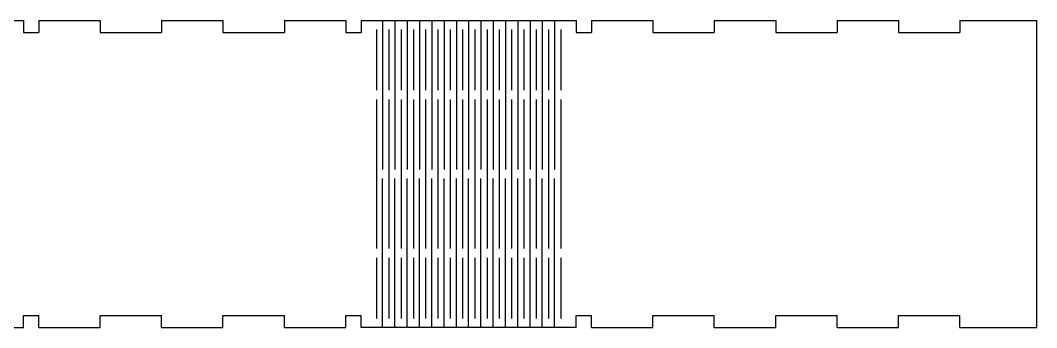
# Model space of a CAD drawing. Header units: metres. Extents: x 300 to 1036, y 0 to 304.
# Drawn here: x 705 to 1036, y 0 to 100 of the extents above; entities that cross this region are included whole.
import ezdxf

# ---------------------------------------------------------------- set-up
doc = ezdxf.new("R2010")
doc.units = ezdxf.units.M

msp = doc.modelspace()

# ---------------------------------------------------------------- linework, layer by layer
at = {"layer": 'GROUP0'}
for p, q in [((636, 100, 0), (706, 100, 0)), ((706, 100, 0), (706, 96, 0)), ((711, 100, 0), (731, 100, 0)), ((711, 100, 0), (711, 96, 0)), ((731, 100, 0), (731, 96, 0)), ((751, 100, 0), (771, 100, 0)), ((751, 100, 0), (751, 96, 0)), ((771, 100, 0), (771, 96, 0)), ((791, 100, 0), (811, 100, 0)), ((791, 100, 0), (791, 96, 0)), ((811, 100, 0), (811, 96, 0)), ((816, 100, 0), (886, 100, 0)), ((816, 100, 0), (816, 96, 0)), ((886, 100, 0), (886, 96, 0)), ((891, 100, 0), (911, 100, 0)), ((891, 100, 0), (891, 96, 0)), ((911, 100, 0), (911, 96, 0)), ((931, 100, 0), (951, 100, 0)), ((931, 100, 0), (931, 96, 0)), ((951, 100, 0), (951, 96, 0)), ((971, 100, 0), (991, 100, 0)), ((971, 100, 0), (971, 96, 0)), ((991, 100, 0), (991, 96, 0)), ((1011, 100, 0), (1036, 100, 0)), ((1011, 100, 0), (1011, 96, 0)), ((1036, 0, 0), (1036, 100, 0)), ((706, 96, 0), (711, 96, 0)), ((731, 96, 0), (751, 96, 0)), ((771, 96, 0), (791, 96, 0)), ((811, 96, 0), (816, 96, 0)), ((886, 96, 0), (891, 96, 0)), ((911, 96, 0), (931, 96, 0)), ((951, 96, 0), (971, 96, 0)), ((991, 96, 0), (1011, 96, 0)), ((706, 0, 0), (706, 4, 0)), ((706, 4, 0), (711, 4, 0)), ((711, 0, 0), (711, 4, 0)), ((731, 0, 0), (731, 4, 0)), ((731, 4, 0), (751, 4, 0)), ((751, 0, 0), (751, 4, 0)), ((771, 0, 0), (771, 4, 0)), ((771, 4, 0), (791, 4, 0)), ((791, 0, 0), (791, 4, 0)), ((811, 0, 0), (811, 4, 0)), ((811, 4, 0), (816, 4, 0)), ((816, 0, 0), (816, 4, 0)), ((886, 0, 0), (886, 4, 0)), ((886, 4, 0), (891, 4, 0)), ((891, 0, 0), (891, 4, 0)), ((911, 0, 0), (911, 4, 0)), ((911, 4, 0), (931, 4, 0)), ((931, 0, 0), (931, 4, 0)), ((951, 0, 0), (951, 4, 0)), ((951, 4, 0), (971, 4, 0)), ((971, 0, 0), (971, 4, 0)), ((991, 0, 0), (991, 4, 0)), ((991, 4, 0), (1011, 4, 0)), ((1011, 0, 0), (1011, 4, 0)), ((636, 0, 0), (706, 0, 0)), ((711, 0, 0), (731, 0, 0)), ((751, 0, 0), (771, 0, 0)), ((791, 0, 0), (811, 0, 0)), ((886, 0, 0), (816, 0, 0)), ((891, 0, 0), (911, 0, 0)), ((931, 0, 0), (951, 0, 0)), ((971, 0, 0), (991, 0, 0)), ((1011, 0, 0), (1036, 0, 0))]:
    msp.add_line(p, q, dxfattribs=at)
at = {"layer": 'GROUP1'}
for p, q in [((823, 100, 0), (823, 51.5, 0)), ((827, 100, 0), (827, 51.5, 0)), ((831, 100, 0), (831, 51.5, 0)), ((835, 100, 0), (835, 51.5, 0)), ((839, 100, 0), (839, 51.5, 0)), ((843, 100, 0), (843, 51.5, 0)), ((847, 100, 0), (847, 51.5, 0)), ((851, 100, 0), (851, 51.5, 0)), ((855, 100, 0), (855, 51.5, 0)), ((859, 100, 0), (859, 51.5, 0)), ((863, 100, 0), (863, 51.5, 0)), ((867, 100, 0), (867, 51.5, 0)), ((871, 100, 0), (871, 51.5, 0)), ((875, 100, 0), (875, 51.5, 0)), ((879, 100, 0), (879, 51.5, 0)), ((821, 97, 0), (821, 77.25, 0)), ((825, 97, 0), (825, 77.25, 0)), ((829, 97, 0), (829, 77.25, 0)), ((833, 97, 0), (833, 77.25, 0)), ((837, 97, 0), (837, 77.25, 0)), ((841, 97, 0), (841, 77.25, 0)), ((845, 97, 0), (845, 77.25, 0)), ((849, 97, 0), (849, 77.25, 0)), ((853, 97, 0), (853, 77.25, 0)), ((857, 97, 0), (857, 77.25, 0)), ((861, 97, 0), (861, 77.25, 0)), ((865, 97, 0), (865, 77.25, 0)), ((869, 97, 0), (869, 77.25, 0)), ((873, 97, 0), (873, 77.25, 0)), ((877, 97, 0), (877, 77.25, 0)), ((881, 97, 0), (881, 77.25, 0)), ((821, 74.25, 0), (821, 25.75, 0)), ((825, 74.25, 0), (825, 25.75, 0)), ((829, 74.25, 0), (829, 25.75, 0)), ((833, 74.25, 0), (833, 25.75, 0)), ((837, 74.25, 0), (837, 25.75, 0)), ((841, 74.25, 0), (841, 25.75, 0)), ((845, 74.25, 0), (845, 25.75, 0)), ((849, 74.25, 0), (849, 25.75, 0)), ((853, 74.25, 0), (853, 25.75, 0)), ((857, 74.25, 0), (857, 25.75, 0)), ((861, 74.25, 0), (861, 25.75, 0)), ((865, 74.25, 0), (865, 25.75, 0)), ((869, 74.25, 0), (869, 25.75, 0)), ((873, 74.25, 0), (873, 25.75, 0)), ((877, 74.25, 0), (877, 25.75, 0)), ((881, 74.25, 0), (881, 25.75, 0)), ((823, 0, 0), (823, 48.5, 0)), ((827, 0, 0), (827, 48.5, 0)), ((831, 0, 0), (831, 48.5, 0)), ((835, 0, 0), (835, 48.5, 0)), ((839, 0, 0), (839, 48.5, 0)), ((843, 0, 0), (843, 48.5, 0)), ((847, 0, 0), (847, 48.5, 0)), ((851, 0, 0), (851, 48.5, 0)), ((855, 0, 0), (855, 48.5, 0)), ((859, 0, 0), (859, 48.5, 0)), ((863, 0, 0), (863, 48.5, 0)), ((867, 0, 0), (867, 48.5, 0)), ((871, 0, 0), (871, 48.5, 0)), ((875, 0, 0), (875, 48.5, 0)), ((879, 0, 0), (879, 48.5, 0)), ((821, 22.75, 0), (821, 3, 0)), ((825, 22.75, 0), (825, 3, 0)), ((829, 22.75, 0), (829, 3, 0)), ((833, 22.75, 0), (833, 3, 0)), ((837, 22.75, 0), (837, 3, 0)), ((841, 22.75, 0), (841, 3, 0)), ((845, 22.75, 0), (845, 3, 0)), ((849, 22.75, 0), (849, 3, 0)), ((853, 22.75, 0), (853, 3, 0)), ((857, 22.75, 0), (857, 3, 0)), ((861, 22.75, 0), (861, 3, 0)), ((865, 22.75, 0), (865, 3, 0)), ((869, 22.75, 0), (869, 3, 0)), ((873, 22.75, 0), (873, 3, 0)), ((877, 22.75, 0), (877, 3, 0)), ((881, 22.75, 0), (881, 3, 0))]:
    msp.add_line(p, q, dxfattribs=at)

doc.saveas('drawing.dxf')
